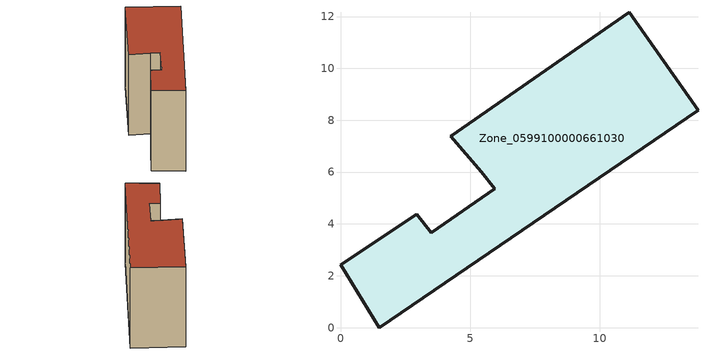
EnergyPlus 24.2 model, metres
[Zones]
Zone_0599100000661030
 floor ground (C_G): 5.94,5.36 5.42,6.01 4.25,7.38 11.14,12.16 13.79,8.38 1.49,0 0,2.43 2.95,4.38 3.5,3.66 z0
 wall outside (C_F): 5.42,6.01 5.94,5.36 3.5,3.66 2.95,4.38 0,2.43 1.49,0 13.79,8.38 11.14,12.16 4.25,7.38 5.42,6.01 z0:7.56
 roof outside (C_R): 1.49,0 13.79,8.38 11.14,12.16 4.25,7.38 5.42,6.01 5.94,5.36 3.5,3.66 2.95,4.38 0,2.43 z7.56
[BUILDING]
Pand.0599100000661030: North Axis=0; Terrain=City; Loads Convergence Tolerance Value=0.04; Temperature Convergence Tolerance Value=0.4; Solar Distribution=FullExterior; Maximum Number of Warmup Days=25; Minimum Number of Warmup Days=1
[Site:Location]
Rotterdam.The.Hague.AP_ZH_NLD Design_Conditions: Latitude=51.96; Longitude=4.45; Time Zone=1; Elevation=-4.5
[SITE:GROUNDTEMPERATURE:BUILDINGSURFACE]
18, 18, 18, 18, 18, 18, 18, 18, 18, 18, 18, 18
[MATERIAL] Thermal Absorptance=0.9; Solar Absorptance=0.7; Visible Absorptance=0.7
Name | Roughness | Thickness | Conductivity | Density | Specific Heat
G.TC.1946 | MediumSmooth | 0.15 | 1 | 540 | 1210
F.TC.1946 | Rough | 0.3 | 0.857143 | 1920 | 840
R.TC.1946 | MediumRough | 0.2 | 0.909091 | 1500 | 1000
[CONSTRUCTION]
C_G: G.TC.1946
C_F: F.TC.1946
C_R: R.TC.1946
[ZONE]
Zone_0599100000661030: Type=1; Multiplier=1; Ceiling Height=Autocalculate; Volume=Autocalculate; Floor Area=autocalculate; Part of Total Floor Area=Yes
[ZONEINFILTRATION:DESIGNFLOWRATE]
Infil_Zone_0599100000661030: Zone or ZoneList or Space or SpaceList=Zone_0599100000661030; Schedule=AlwaysOn; Design Flow Rate Calculation Method=Flow/Area; Flow Rate per Floor Area=0.003; Constant Term Coefficient=1; Temperature Term Coefficient=0; Velocity Term Coefficient=0; Velocity Squared Term Coefficient=0
[HVACTEMPLATE:ZONE:IDEALLOADSAIRSYSTEM]
Zone_0599100000661030: Maximum Heating Supply Air Temperature=50; Minimum Cooling Supply Air Temperature=13; Maximum Heating Supply Air Humidity Ratio=0.0156; Minimum Cooling Supply Air Humidity Ratio=0.0077; Heating Limit=NoLimit; Cooling Limit=NoLimit; Dehumidification Control Type=ConstantSensibleHeatRatio; Cooling Sensible Heat Ratio=0.7; Dehumidification Setpoint=60; Humidification Control Type=None; Humidification Setpoint=30; Outdoor Air Method=None; Outdoor Air Flow Rate per Person=0.00944; Outdoor Air Flow Rate per Zone Floor Area=0; Outdoor Air Flow Rate per Zone=0; Demand Controlled Ventilation Type=None; Outdoor Air Economizer Type=NoEconomizer; Heat Recovery Type=None; Sensible Heat Recovery Effectiveness=0.7; Latent Heat Recovery Effectiveness=0.65
[ZONECONTROL:THERMOSTAT]
ThermostatControl_Zone_0599100000661030: Zone or ZoneList=Zone_0599100000661030; Control Type Schedule=DualSetpointControlType; Control 1=Thermostat_Zone_0599100000661030; Temperature Difference Between Cutout And Setpoint=0
[THERMOSTATSETPOINT:DUALSETPOINT]
Thermostat_Zone_0599100000661030: Heating Setpoint Temperature Schedule=HeatingSetpoint_Zone_0599100000661030; Cooling Setpoint Temperature Schedule=CoolingSetpoint_Zone_0599100000661030
[SCHEDULE:COMPACT]
HeatingSetpoint_Zone_0599100000661030: Through: 12/31, For: AllDays, Until: 24:00, 21
CoolingSetpoint_Zone_0599100000661030: Through: 12/31, For: AllDays, Until: 24:00, 24
DualSetpointControlType: Through: 12/31, For: AllDays, Until: 24:00, 4
AlwaysOn: Through: 12/31, For: AllDays, Until: 24:00, 1
